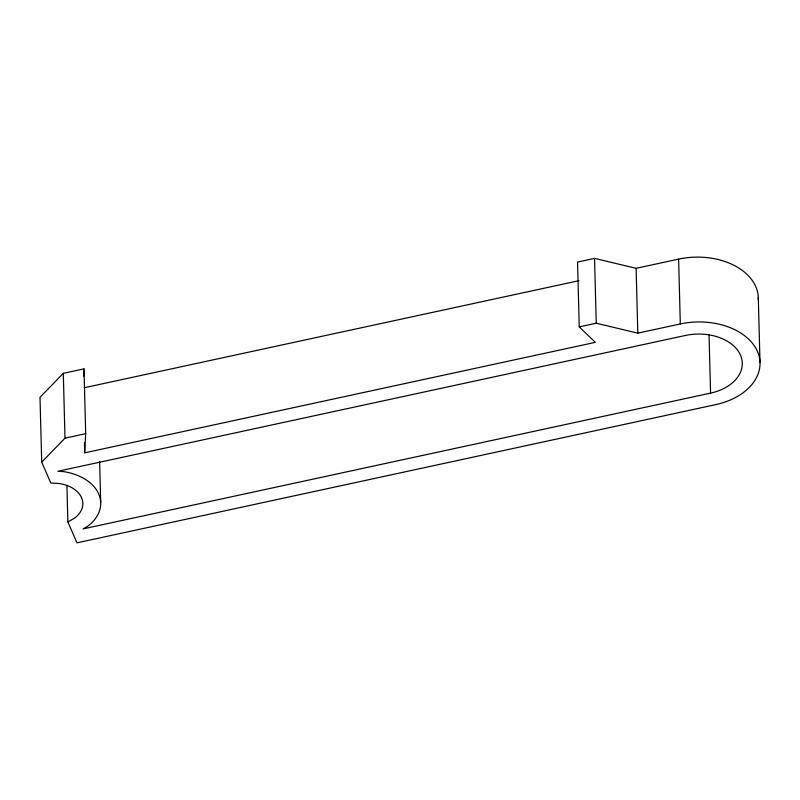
<?xml version="1.0" encoding="UTF-8"?>
<svg xmlns="http://www.w3.org/2000/svg" width="800" height="800" viewBox="0 0 800 800"><rect width="100%" height="100%" fill="white"/><g stroke="black" fill="none" stroke-linecap="round" stroke-linejoin="round"><path stroke-width="1.2" d="M83.63 376.04L84 368.86L63.3 373.34L40 397.31L41.7 462.14L50.83 483.02L59.16 483.5A30.88 21.06 -1.5 0 1 74.37 518.27L67.86 521.96L77 542.84L715.61 404.65A62.07 42.33 -1.5 0 0 757.46 351.42A62.07 42.33 -1.5 0 0 680.31 323.95L637.81 333.15L596.24 323.22L579.24 326.89L577.55 262.06L594.55 258.38L636.11 268.32L678.61 259.12A62.07 42.33 -1.5 0 1 758.29 299.92M579.24 326.89L595.31 342.35L84.71 452.84L85.69 433.69L84 368.86M41.7 462.14L65 438.17L85.69 433.69M84.24 387.74L578.95 280.69M710.57 393.12L83.08 528.9L87.35 526.48A48.77 33.26 -1.5 0 0 63.33 471.58L57.87 471.26L685.35 335.48A44.34 30.24 -1.5 0 1 740.46 355.1A44.34 30.24 -1.5 0 1 710.57 393.12L709.03 334.52M758.3 297.47L760 362.31M678.61 259.12L680.31 323.95M636.11 268.32L637.81 333.15M594.55 258.38L596.24 323.22M99.63 461.38L100.71 502.52M84.45 442.86L84.71 452.84M66.92 485.8L67.86 521.96M63.3 373.34L65 438.17"/></g></svg>
